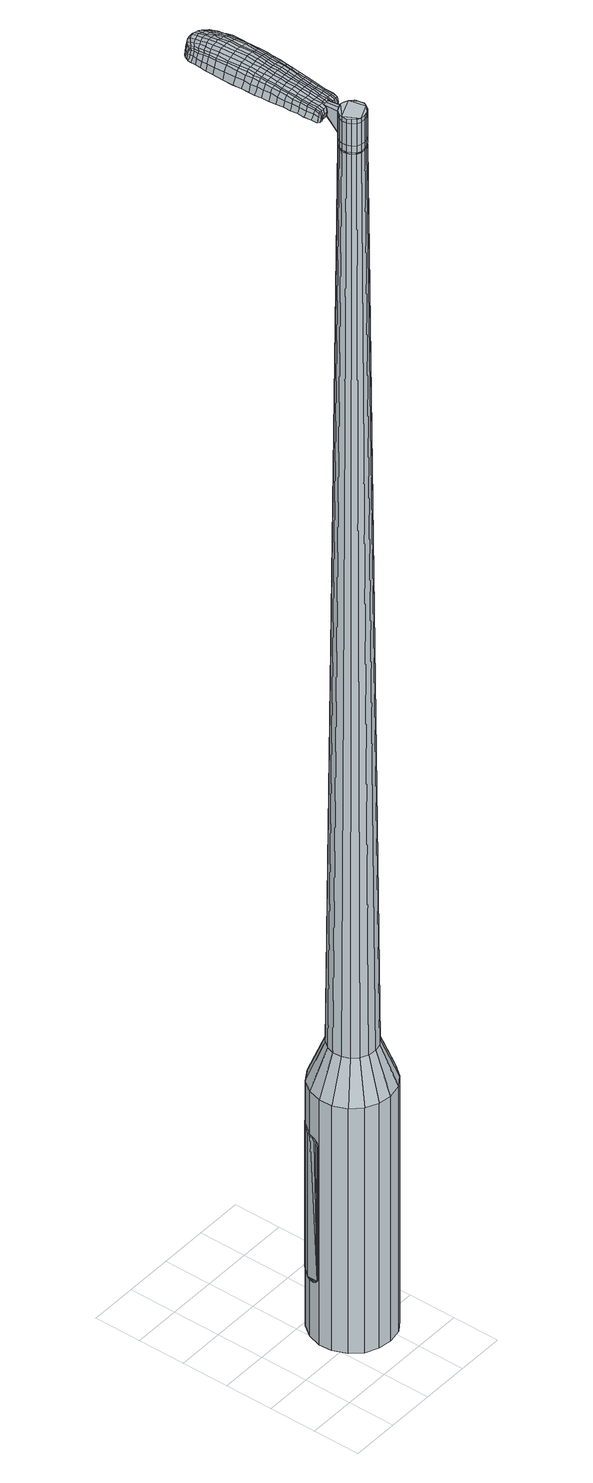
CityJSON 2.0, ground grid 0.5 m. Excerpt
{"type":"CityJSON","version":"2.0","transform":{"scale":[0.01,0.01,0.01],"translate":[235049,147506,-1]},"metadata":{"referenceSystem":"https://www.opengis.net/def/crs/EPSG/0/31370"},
"CityObjects":{
"object1":{"type":"GenericCityObject","attributes":{"cluster":344,"mean_distance_to_centroid":0.327,"new_centroid_x":235049.9,"new_centroid_y":147506.64,"mean_distance_to_camera":10.14,"H1":12.57,"H2":13.42,"Z_final":113.49,"cluster2":-1,"proj_x":235054.55,"proj_y":147506.4,"id_line":88325,"bearing_l":183.07,"distance":4.66,"orientation":"right","G_obj":93.07},"geometry":[{"type":"MultiSurface","lod":"2","boundaries":[[[0,1,2,3]],[[1,4,5,2]],[[4,6,7,5]],[[6,8,9,7]],[[8,10,11,9]],[[10,12,13,11]],[[12,14,15,13]],[[14,16,17,15]],[[16,18,19,17]],[[18,20,21,19]],[[20,22,23,21]],[[22,24,25,23]],[[24,26,27,25]],[[26,28,29,27]],[[28,30,31,29]],[[30,32,33,31]],[[32,34,35,33]],[[34,0,3,35]],[[36,37,38,39]],[[38,40,41,42]],[[41,43,42]],[[42,44,45,46]],[[45,47,46]],[[46,48,49,50]],[[49,51,50]],[[42,46,50,38]],[[50,52,39,38]],[[53,36,39]],[[2,5,7,35]],[[7,9,11,15]],[[11,13,15]],[[15,17,19,23]],[[19,21,23]],[[23,25,27,31]],[[27,29,31]],[[15,23,31,7]],[[31,33,35,7]],[[3,2,35]],[[1,0,54,55]],[[0,34,56,54]],[[34,32,57,56]],[[32,30,58,57]],[[30,28,59,58]],[[28,26,60,59]],[[26,24,61,60]],[[24,22,62,61]],[[22,20,63,62]],[[20,18,64,63]],[[18,16,65,64]],[[16,14,66,65]],[[14,12,67,66]],[[12,10,68,67]],[[10,8,69,68]],[[8,6,70,69]],[[6,4,71,70]],[[4,1,55,71]],[[55,54,72,73]],[[54,56,74,72]],[[56,57,75,74]],[[57,58,76,75]],[[58,59,77,76]],[[59,60,78,77]],[[60,61,79,78]],[[61,62,80,79]],[[62,63,81,80]],[[63,64,82,81]],[[64,65,83,82]],[[65,66,84,83]],[[66,67,85,84]],[[67,68,86,85]],[[68,69,87,86]],[[69,70,88,87]],[[70,71,89,88]],[[71,55,73,89]],[[90,91,92,93]],[[74,94,91,90]],[[95,96,94,74]],[[97,98,96,95]],[[77,99,98,97]],[[100,101,99,77]],[[79,102,101,100]],[[103,104,102,79]],[[105,106,104,103]],[[82,107,106,105]],[[83,108,107,82]],[[109,110,108,83]],[[85,111,110,109]],[[112,113,111,85]],[[87,114,113,112]],[[115,116,114,87]],[[117,118,116,115]],[[93,92,118,117]],[[119,120,121,122]],[[123,119,122,124]],[[125,123,124,126]],[[127,125,126,128]],[[129,127,128,130]],[[131,129,130,132]],[[133,131,132,134]],[[135,133,134,136]],[[137,135,136,138]],[[139,137,138,140]],[[141,139,140,142]],[[143,141,142,144]],[[145,143,144,146]],[[147,145,146,148]],[[149,147,148,150]],[[151,149,150,152]],[[73,72,90,93]],[[72,74,90]],[[75,95,74]],[[75,76,97,95]],[[76,77,97]],[[78,100,77]],[[78,79,100]],[[80,103,79]],[[80,81,105,103]],[[81,82,105]],[[84,109,83]],[[84,85,109]],[[86,112,85]],[[86,87,112]],[[88,115,87]],[[88,89,117,115]],[[89,73,93,117]],[[153,154,92,91]],[[154,155,118,92]],[[155,156,116,118]],[[156,114,116]],[[157,113,114]],[[157,111,113]],[[158,110,111]],[[158,108,110]],[[159,106,107]],[[159,160,104,106]],[[160,102,104]],[[161,101,102]],[[161,99,101]],[[162,98,99]],[[162,163,96,98]],[[163,94,96]],[[153,91,94]],[[39,52,151,164]],[[154,153,165,152]],[[53,39,164,120]],[[153,94,121,165]],[[36,53,120,119]],[[94,163,122,121]],[[37,36,119,123]],[[163,162,124,122]],[[38,37,123,125]],[[162,99,126,124]],[[40,38,125,127]],[[99,161,128,126]],[[41,40,127,129]],[[161,102,130,128]],[[43,41,129,131]],[[102,160,132,130]],[[42,43,131,133]],[[160,159,134,132]],[[44,42,133,135]],[[159,107,136,134]],[[45,44,135,137]],[[107,108,138,136]],[[47,45,137,139]],[[108,158,140,138]],[[46,47,139,141]],[[158,111,142,140]],[[48,46,141,143]],[[111,157,144,142]],[[49,48,143,145]],[[157,114,146,144]],[[51,49,145,147]],[[114,156,148,146]],[[50,51,147,149]],[[156,155,150,148]],[[52,50,149,151]],[[155,154,152,150]],[[151,152,166,167]],[[152,165,168,166]],[[165,121,169,168]],[[121,120,170,169]],[[120,164,171,170]],[[164,151,167,171]],[[172,173,174,175]],[[176,172,175,177]],[[172,176,178,179]],[[173,172,179,180]],[[181,182,183,184]],[[185,181,184,186]],[[181,185,187,188]],[[182,181,188,189]],[[190,191,192,193]],[[194,190,193,195]],[[190,194,196,197]],[[191,190,197,198]],[[199,200,201,202]],[[203,199,202,204]],[[199,203,205,206]],[[200,199,206,207]],[[208,209,210,211]],[[212,208,211,213]],[[208,212,214,215]],[[209,208,215,216]],[[217,218,219,220]],[[221,217,220,222]],[[217,221,223,224]],[[218,217,224,225]],[[226,227,228,229]],[[218,226,229,219]],[[226,218,225,230]],[[227,226,230,231]],[[232,233,234,235]],[[227,232,235,228]],[[232,227,231,236]],[[233,232,236,237]],[[238,176,177,239]],[[233,238,239,234]],[[238,233,237,240]],[[176,238,240,178]],[[241,242,243,244]],[[245,241,244,246]],[[241,245,247,248]],[[242,241,248,249]],[[250,251,252,253]],[[242,250,253,243]],[[250,242,249,254]],[[251,250,254,255]],[[256,257,258,259]],[[251,256,259,252]],[[256,251,255,260]],[[257,256,260,261]],[[262,263,264,265]],[[257,262,265,258]],[[262,257,261,266]],[[263,262,266,267]],[[268,173,180,269]],[[263,268,269,264]],[[268,263,267,270]],[[173,268,270,174]],[[271,272,273,274]],[[275,271,274,276]],[[271,275,277,278]],[[272,271,278,279]],[[280,281,282,283]],[[272,280,283,273]],[[280,272,279,284]],[[281,280,284,285]],[[286,287,288,289]],[[281,286,289,282]],[[286,281,285,290]],[[287,286,290,291]],[[292,185,186,293]],[[287,292,293,288]],[[292,287,291,294]],[[185,292,294,187]],[[295,296,297,298]],[[299,295,298,300]],[[295,299,301,302]],[[296,295,302,303]],[[304,305,306,307]],[[296,304,307,297]],[[304,296,303,308]],[[305,304,308,309]],[[310,311,312,313]],[[305,310,313,306]],[[310,305,309,314]],[[311,310,314,315]],[[316,317,318,319]],[[311,316,319,312]],[[316,311,315,320]],[[317,316,320,321]],[[322,182,189,323]],[[317,322,323,318]],[[322,317,321,324]],[[182,322,324,183]],[[325,211,210,326]],[[327,325,326,328]],[[325,327,329,330]],[[211,325,330,213]],[[331,327,328,332]],[[333,331,332,334]],[[331,333,335,336]],[[327,331,336,329]],[[337,333,334,338]],[[339,337,338,340]],[[337,339,341,342]],[[333,337,342,335]],[[343,339,340,344]],[[345,343,344,346]],[[343,345,347,348]],[[339,343,348,341]],[[349,345,346,350]],[[200,349,350,201]],[[349,200,207,351]],[[345,349,351,347]],[[352,353,198,197]],[[354,352,197,196]],[[352,354,355,356]],[[353,352,356,357]],[[358,359,357,356]],[[360,358,356,355]],[[358,360,361,362]],[[359,358,362,363]],[[364,365,363,362]],[[366,364,362,361]],[[364,366,367,368]],[[365,364,368,369]],[[370,371,369,368]],[[372,370,368,367]],[[370,372,205,203]],[[371,370,203,204]],[[373,374,375,376]],[[275,373,376,277]],[[373,275,276,377]],[[374,373,377,378]],[[379,194,195,380]],[[374,379,380,375]],[[379,374,378,381]],[[194,379,381,196]],[[382,383,384,385]],[[221,382,385,223]],[[382,221,222,386]],[[383,382,386,387]],[[388,389,390,391]],[[383,388,391,384]],[[388,383,387,392]],[[389,388,392,393]],[[394,191,198,395]],[[389,394,395,390]],[[394,389,393,396]],[[191,394,396,192]],[[397,398,399,400]],[[179,397,400,180]],[[397,179,178,401]],[[398,397,401,402]],[[403,404,405,406]],[[398,403,406,399]],[[403,398,402,407]],[[404,403,407,408]],[[409,202,201,410]],[[404,409,410,405]],[[409,404,408,411]],[[202,409,411,204]],[[412,413,414,415]],[[184,412,415,186]],[[412,184,183,416]],[[413,412,416,417]],[[418,206,205,419]],[[413,418,419,414]],[[418,413,417,420]],[[206,418,420,207]],[[421,422,423,424]],[[299,421,424,301]],[[421,299,300,425]],[[422,421,425,426]],[[427,212,213,428]],[[422,427,428,423]],[[427,422,426,429]],[[212,427,429,214]],[[430,431,432,433]],[[245,430,433,247]],[[430,245,246,434]],[[431,430,434,435]],[[436,437,438,439]],[[431,436,439,432]],[[436,431,435,440]],[[437,436,440,441]],[[442,209,216,443]],[[437,442,443,438]],[[442,437,441,444]],[[209,442,444,210]],[[445,446,435,434]],[[244,445,434,246]],[[445,244,243,447]],[[446,445,447,448]],[[449,450,441,440]],[[446,449,440,435]],[[449,446,448,451]],[[450,449,451,452]],[[453,326,210,444]],[[450,453,444,441]],[[453,450,452,454]],[[326,453,454,328]],[[455,456,457,458]],[[302,455,458,303]],[[455,302,301,424]],[[456,455,424,423]],[[459,330,329,460]],[[456,459,460,457]],[[459,456,423,428]],[[330,459,428,213]],[[461,462,448,447]],[[253,461,447,243]],[[461,253,252,463]],[[462,461,463,464]],[[465,466,452,451]],[[462,465,451,448]],[[465,462,464,467]],[[466,465,467,468]],[[469,332,328,454]],[[466,469,454,452]],[[469,466,468,470]],[[332,469,470,334]],[[471,472,473,474]],[[308,471,474,309]],[[471,308,303,458]],[[472,471,458,457]],[[475,336,335,476]],[[472,475,476,473]],[[475,472,457,460]],[[336,475,460,329]],[[477,478,464,463]],[[259,477,463,252]],[[477,259,258,479]],[[478,477,479,480]],[[481,482,468,467]],[[478,481,467,464]],[[481,478,480,483]],[[482,481,483,484]],[[485,338,334,470]],[[482,485,470,468]],[[485,482,484,486]],[[338,485,486,340]],[[487,488,489,490]],[[314,487,490,315]],[[487,314,309,474]],[[488,487,474,473]],[[491,342,341,492]],[[488,491,492,489]],[[491,488,473,476]],[[342,491,476,335]],[[493,494,480,479]],[[265,493,479,258]],[[493,265,264,495]],[[494,493,495,496]],[[497,498,484,483]],[[494,497,483,480]],[[497,494,496,499]],[[498,497,499,500]],[[501,344,340,486]],[[498,501,486,484]],[[501,498,500,502]],[[344,501,502,346]],[[503,504,505,506]],[[320,503,506,321]],[[503,320,315,490]],[[504,503,490,489]],[[507,348,347,508]],[[504,507,508,505]],[[507,504,489,492]],[[348,507,492,341]],[[509,510,496,495]],[[269,509,495,264]],[[509,269,180,400]],[[510,509,400,399]],[[511,512,500,499]],[[510,511,499,496]],[[511,510,399,406]],[[512,511,406,405]],[[513,350,346,502]],[[512,513,502,500]],[[513,512,405,410]],[[350,513,410,201]],[[514,515,417,416]],[[324,514,416,183]],[[514,324,321,506]],[[515,514,506,505]],[[516,351,207,420]],[[515,516,420,417]],[[516,515,505,508]],[[351,516,508,347]],[[517,518,378,377]],[[274,517,377,276]],[[517,274,273,519]],[[518,517,519,520]],[[521,354,196,381]],[[518,521,381,378]],[[521,518,520,522]],[[354,521,522,355]],[[523,524,525,526]],[[224,523,526,225]],[[523,224,223,385]],[[524,523,385,384]],[[527,528,529,530]],[[524,527,530,525]],[[527,524,384,391]],[[528,527,391,390]],[[531,353,357,532]],[[528,531,532,529]],[[531,528,390,395]],[[353,531,395,198]],[[533,534,520,519]],[[283,533,519,273]],[[533,283,282,535]],[[534,533,535,536]],[[537,360,355,522]],[[534,537,522,520]],[[537,534,536,538]],[[360,537,538,361]],[[539,540,541,542]],[[230,539,542,231]],[[539,230,225,526]],[[540,539,526,525]],[[543,544,545,546]],[[540,543,546,541]],[[543,540,525,530]],[[544,543,530,529]],[[547,359,363,548]],[[544,547,548,545]],[[547,544,529,532]],[[359,547,532,357]],[[549,550,536,535]],[[289,549,535,282]],[[549,289,288,551]],[[550,549,551,552]],[[553,366,361,538]],[[550,553,538,536]],[[553,550,552,554]],[[366,553,554,367]],[[555,556,557,558]],[[236,555,558,237]],[[555,236,231,542]],[[556,555,542,541]],[[559,560,561,562]],[[556,559,562,557]],[[559,556,541,546]],[[560,559,546,545]],[[563,365,369,564]],[[560,563,564,561]],[[563,560,545,548]],[[365,563,548,363]],[[565,566,552,551]],[[293,565,551,288]],[[565,293,186,415]],[[566,565,415,414]],[[567,372,367,554]],[[566,567,554,552]],[[567,566,414,419]],[[372,567,419,205]],[[568,569,402,401]],[[240,568,401,178]],[[568,240,237,558]],[[569,568,558,557]],[[570,571,408,407]],[[569,570,407,402]],[[570,569,557,562]],[[571,570,562,561]],[[572,371,204,411]],[[571,572,411,408]],[[572,571,561,564]],[[371,572,564,369]],[[573,574,575,576]],[[576,575,577,578]],[[579,577,575,580]],[[580,575,574,581]],[[582,583,584,585]],[[585,584,586,587]],[[588,586,584,589]],[[589,584,583,590]],[[591,592,593,594]],[[594,593,595,596]],[[597,595,593,598]],[[598,593,592,599]],[[600,601,602,603]],[[603,602,604,605]],[[606,604,602,607]],[[607,602,601,608]],[[609,610,611,612]],[[612,611,613,614]],[[615,613,611,616]],[[616,611,610,617]],[[618,619,620,621]],[[621,620,622,623]],[[624,622,620,625]],[[625,620,619,626]],[[627,628,629,630]],[[630,629,619,618]],[[626,619,629,631]],[[631,629,628,632]],[[633,634,635,636]],[[636,635,628,627]],[[632,628,635,637]],[[637,635,634,638]],[[578,577,639,640]],[[640,639,634,633]],[[638,634,639,641]],[[641,639,577,579]],[[642,643,644,645]],[[645,644,646,647]],[[648,646,644,649]],[[649,644,643,650]],[[651,652,653,654]],[[654,653,643,642]],[[650,643,653,655]],[[655,653,652,656]],[[657,658,659,660]],[[660,659,652,651]],[[656,652,659,661]],[[661,659,658,662]],[[663,664,665,666]],[[666,665,658,657]],[[662,658,665,667]],[[667,665,664,668]],[[581,574,669,670]],[[670,669,664,663]],[[668,664,669,671]],[[671,669,574,573]],[[672,673,674,675]],[[675,674,676,677]],[[678,676,674,679]],[[679,674,673,680]],[[681,682,683,684]],[[684,683,673,672]],[[680,673,683,685]],[[685,683,682,686]],[[687,688,689,690]],[[690,689,682,681]],[[686,682,689,691]],[[691,689,688,692]],[[587,586,693,694]],[[694,693,688,687]],[[692,688,693,695]],[[695,693,586,588]],[[696,697,698,699]],[[699,698,700,701]],[[702,700,698,703]],[[703,698,697,704]],[[705,706,707,708]],[[708,707,697,696]],[[704,697,707,709]],[[709,707,706,710]],[[711,712,713,714]],[[714,713,706,705]],[[710,706,713,715]],[[715,713,712,716]],[[717,718,719,720]],[[720,719,712,711]],[[716,712,719,721]],[[721,719,718,722]],[[590,583,723,724]],[[724,723,718,717]],[[722,718,723,725]],[[725,723,583,582]],[[609,612,726,727]],[[727,726,728,729]],[[730,728,726,170]],[[170,726,612,614]],[[729,728,731,732]],[[732,731,733,734]],[[735,733,731,736]],[[736,731,728,730]],[[734,733,737,738]],[[738,737,739,740]],[[741,739,737,742]],[[742,737,733,735]],[[740,739,743,744]],[[744,743,745,746]],[[747,745,743,748]],[[748,743,739,741]],[[746,745,749,750]],[[750,749,601,600]],[[608,601,749,751]],[[751,749,745,747]],[[599,752,753,598]],[[598,753,754,597]],[[755,754,753,756]],[[756,753,752,757]],[[757,758,759,756]],[[756,759,760,755]],[[761,760,759,762]],[[762,759,758,763]],[[763,764,765,762]],[[762,765,766,761]],[[767,766,765,768]],[[768,765,764,769]],[[769,770,771,768]],[[768,771,772,767]],[[606,772,771,604]],[[604,771,770,605]],[[773,774,775,776]],[[776,775,676,678]],[[677,676,775,777]],[[777,775,774,778]],[[596,595,779,780]],[[780,779,774,773]],[[778,774,779,781]],[[781,779,595,597]],[[782,783,784,785]],[[785,784,622,624]],[[623,622,784,786]],[[786,784,783,787]],[[788,789,790,791]],[[791,790,783,782]],[[787,783,790,792]],[[792,790,789,793]],[[599,592,794,795]],[[795,794,789,788]],[[793,789,794,796]],[[796,794,592,591]],[[797,798,799,800]],[[800,799,580,581]],[[579,580,799,801]],[[801,799,798,802]],[[803,804,805,806]],[[806,805,798,797]],[[802,798,805,807]],[[807,805,804,808]],[[600,603,809,810]],[[810,809,804,803]],[[808,804,809,811]],[[811,809,603,605]],[[812,813,814,815]],[[815,814,585,587]],[[582,585,814,816]],[[816,814,813,817]],[[606,607,818,819]],[[819,818,813,812]],[[817,813,818,820]],[[820,818,607,608]],[[821,822,823,824]],[[824,823,700,702]],[[701,700,823,825]],[[825,823,822,826]],[[614,613,827,828]],[[828,827,822,821]],[[826,822,827,829]],[[829,827,613,615]],[[830,831,648]],[[831,646,648]],[[647,646,831,832]],[[832,831,833]],[[834,835,836,837]],[[837,836,831,830]],[[833,831,836,838]],[[838,836,835,839]],[[617,610,840,841]],[[841,840,835,834]],[[839,835,840,842]],[[842,840,610,609]],[[833,843,832]],[[832,843,645,647]],[[642,645,843,844]],[[839,845,846,838]],[[838,846,843,833]],[[844,843,846,847]],[[847,846,845,848]],[[609,727,849,842]],[[842,849,845,839]],[[848,845,849,850]],[[850,849,727,729]],[[851,852,853,854]],[[854,853,703,704]],[[702,703,853,824]],[[824,853,852,821]],[[730,170,855,856]],[[856,855,852,851]],[[821,852,855,828]],[[828,855,170,614]],[[857,858,844]],[[844,858,654,642]],[[651,654,858,859]],[[859,858,857,860]],[[848,861,862,847]],[[847,862,857,844]],[[860,857,862,863]],[[863,862,861,864]],[[729,732,865,850]],[[850,865,861,848]],[[864,861,865,866]],[[866,865,732,734]],[[867,868,869,870]],[[870,869,709,710]],[[704,709,869,854]],[[854,869,868,851]],[[735,736,871,872]],[[872,871,868,867]],[[851,868,871,856]],[[856,871,736,730]],[[860,873,874,859]],[[859,874,660,651]],[[657,660,874,875]],[[875,874,873,876]],[[864,877,878,863]],[[863,878,873,860]],[[876,873,878,879]],[[879,878,877,880]],[[734,738,881,866]],[[866,881,877,864]],[[880,877,881,882]],[[882,881,738,740]],[[883,884,885,886]],[[886,885,715,716]],[[710,715,885,870]],[[870,885,884,867]],[[741,742,887,888]],[[888,887,884,883]],[[867,884,887,872]],[[872,887,742,735]],[[876,889,890,875]],[[875,890,666,657]],[[663,666,890,891]],[[891,890,889,892]],[[880,893,894,879]],[[879,894,889,876]],[[892,889,894,895]],[[895,894,893,896]],[[740,744,897,882]],[[882,897,893,880]],[[896,893,897,898]],[[898,897,744,746]],[[899,900,901,902]],[[902,901,721,722]],[[716,721,901,886]],[[886,901,900,883]],[[747,748,903,904]],[[904,903,900,899]],[[883,900,903,888]],[[888,903,748,741]],[[892,905,906,891]],[[891,906,670,663]],[[581,670,906,800]],[[800,906,905,797]],[[896,907,908,895]],[[895,908,905,892]],[[797,905,908,806]],[[806,908,907,803]],[[746,750,909,898]],[[898,909,907,896]],[[803,907,909,810]],[[810,909,750,600]],[[817,910,911,816]],[[816,911,725,582]],[[722,725,911,902]],[[902,911,910,899]],[[608,751,912,820]],[[820,912,910,817]],[[899,910,912,904]],[[904,912,751,747]],[[778,913,914,777]],[[777,914,675,677]],[[672,675,914,915]],[[915,914,913,916]],[[597,754,917,781]],[[781,917,913,778]],[[916,913,917,918]],[[918,917,754,755]],[[919,920,921,922]],[[922,921,625,626]],[[624,625,921,785]],[[785,921,920,782]],[[923,924,925,926]],[[926,925,920,919]],[[782,920,925,791]],[[791,925,924,788]],[[757,752,927,928]],[[928,927,924,923]],[[788,924,927,795]],[[795,927,752,599]],[[916,929,930,915]],[[915,930,684,672]],[[681,684,930,931]],[[931,930,929,932]],[[755,760,933,918]],[[918,933,929,916]],[[932,929,933,934]],[[934,933,760,761]],[[935,936,937,938]],[[938,937,631,632]],[[626,631,937,922]],[[922,937,936,919]],[[939,940,941,942]],[[942,941,936,935]],[[919,936,941,926]],[[926,941,940,923]],[[763,758,943,944]],[[944,943,940,939]],[[923,940,943,928]],[[928,943,758,757]],[[932,945,946,931]],[[931,946,690,681]],[[687,690,946,947]],[[947,946,945,948]],[[761,766,949,934]],[[934,949,945,932]],[[948,945,949,950]],[[950,949,766,767]],[[951,952,953,954]],[[954,953,637,638]],[[632,637,953,938]],[[938,953,952,935]],[[955,956,957,958]],[[958,957,952,951]],[[935,952,957,942]],[[942,957,956,939]],[[769,764,959,960]],[[960,959,956,955]],[[939,956,959,944]],[[944,959,764,763]],[[948,961,962,947]],[[947,962,694,687]],[[587,694,962,815]],[[815,962,961,812]],[[767,772,963,950]],[[950,963,961,948]],[[812,961,963,819]],[[819,963,772,606]],[[802,964,965,801]],[[801,965,641,579]],[[638,641,965,954]],[[954,965,964,951]],[[808,966,967,807]],[[807,967,964,802]],[[951,964,967,958]],[[958,967,966,955]],[[605,770,968,811]],[[811,968,966,808]],[[955,966,968,960]],[[960,968,770,769]],[[573,576,175,174]],[[576,578,177,175]],[[588,589,188,187]],[[589,590,189,188]],[[591,594,193,192]],[[594,596,195,193]],[[615,616,215,214]],[[616,617,216,215]],[[618,621,220,219]],[[621,623,222,220]],[[627,630,229,228]],[[630,618,219,229]],[[633,636,235,234]],[[636,627,228,235]],[[578,640,239,177]],[[640,633,234,239]],[[648,649,248,247]],[[649,650,249,248]],[[650,655,254,249]],[[655,656,255,254]],[[656,661,260,255]],[[661,662,261,260]],[[662,667,266,261]],[[667,668,267,266]],[[668,671,270,267]],[[671,573,174,270]],[[678,679,278,277]],[[679,680,279,278]],[[680,685,284,279]],[[685,686,285,284]],[[686,691,290,285]],[[691,692,291,290]],[[692,695,294,291]],[[695,588,187,294]],[[696,699,298,297]],[[699,701,300,298]],[[705,708,307,306]],[[708,696,297,307]],[[711,714,313,312]],[[714,705,306,313]],[[717,720,319,318]],[[720,711,312,319]],[[590,724,323,189]],[[724,717,318,323]],[[773,776,376,375]],[[776,678,277,376]],[[596,780,380,195]],[[780,773,375,380]],[[623,786,386,222]],[[786,787,387,386]],[[787,792,392,387]],[[792,793,393,392]],[[793,796,396,393]],[[796,591,192,396]],[[701,825,425,300]],[[825,826,426,425]],[[826,829,429,426]],[[829,615,214,429]],[[830,648,433,432]],[[648,247,433]],[[834,837,439,438]],[[837,830,432,439]],[[617,841,443,216]],[[841,834,438,443]],[[969,970,971,972]],[[973,974,972,971]],[[975,976,977,978]],[[979,980,981,982]],[[970,983,984,971]],[[985,973,971,984]],[[986,975,978,987]],[[988,989,980,979]],[[983,990,991,984]],[[991,992,985,984]],[[993,986,987,994]],[[995,989,988,996]],[[990,997,998,991]],[[998,999,992,991]],[[1000,993,994,1001]],[[1002,995,996,1003]],[[1004,1005,1006,1007]],[[1008,1009,1005,1004]],[[1008,1010,1011,1009]],[[1010,1012,1013,1011]],[[1014,1015,1016,1017]],[[1018,1019,1015,1014]],[[1020,1021,1019,1018]],[[1022,1023,1021,1020]],[[1017,1006,1005,1014]],[[1014,1005,1009,1018]],[[1009,1011,1020,1018]],[[1011,1013,1022,1020]],[[978,977,974,973]],[[987,978,973,985]],[[992,994,987,985]],[[999,1001,994,992]],[[979,982,976,975]],[[988,979,975,986]],[[996,988,986,993]],[[1003,996,993,1000]],[[980,1004,1007,981]],[[989,1008,1004,980]],[[1010,1008,989,995]],[[1012,1010,995,1002]],[[1024,1025,1026,1027]],[[1026,1028,1029,1030]],[[1026,1030,1031,1032]],[[1026,1032,1027]],[[1033,1024,1027,1034]],[[1035,1034,1027,1036]],[[1037,1036,1027]],[[1038,1026,1025,1039]],[[1040,1038,1039,1041]],[[1042,1040,1041,1043]],[[1044,1042,1043,1045]],[[1046,1044,1045,1047]],[[1047,1048,1049,1050]],[[1047,1050,1051,1052]],[[1047,1052,1053,1054]],[[1053,1055,1056,1057]],[[1053,1057,1058,1059]],[[1053,1059,1054]],[[1047,1054,1046]],[[1060,1061,1025,1024]],[[1062,1063,1028,1026]],[[1064,1065,1037,1027]],[[1061,1066,1039,1025]],[[1067,1062,1026,1038]],[[1066,1068,1041,1039]],[[1069,1067,1038,1040]],[[1068,1070,1043,1041]],[[1071,1069,1040,1042]],[[1070,1072,1045,1043]],[[1073,1071,1042,1044]],[[1072,1074,1047,1045]],[[1075,1073,1044,1046]],[[1074,1076,1048,1047]],[[1077,1078,1055,1053]],[[1079,1075,1046,1054]],[[1049,1048,1076,1080]],[[1050,1049,1080,1081]],[[1051,1050,1081,1082]],[[1052,1051,1082,1083]],[[1053,1052,1083,1077]],[[1084,1060,1024,1033]],[[1085,1084,1033,1034]],[[1086,1085,1034,1035]],[[1087,1086,1035,1036]],[[1065,1087,1036,1037]],[[1029,1028,1063,1088]],[[1056,1055,1078,1089]],[[1030,1029,1088,1090]],[[1031,1030,1090,1091]],[[1032,1031,1091,1092]],[[1027,1032,1092,1064]],[[1057,1056,1089,1093]],[[1058,1057,1093,1094]],[[1059,1058,1094,1095]],[[1054,1059,1095,1079]]]}]}
},
"vertices":[
[86,108,384],[101,107,384],[101,107,96],[86,108,96],[114,100,384],[114,100,96],[124,89,384],[124,89,96],[129,76,384],[129,76,96],[130,61,384],[130,61,96],[126,47,384],[126,47,96],[117,35,384],[117,35,96],[105,27,384],[105,27,96],[90,24,384],[90,24,96],[76,26,384],[76,26,96],[63,32,384],[63,32,96],[53,43,384],[53,43,96],[47,57,384],[47,57,96],[46,71,384],[46,71,96],[50,85,384],[50,85,96],[59,97,384],[59,97,96],[72,105,384],[72,105,96],[79,76,1524],[76,72,1524],[75,68,1524],[88,80,1524],[75,63,1524],[77,59,1524],[84,53,1524],[80,55,1524],[89,53,1524],[93,54,1524],[100,60,1524],[97,56,1524],[102,64,1524],[101,69,1524],[96,77,1524],[100,73,1524],[92,79,1524],[83,78,1524],[87,91,429],[96,90,429],[78,89,429],[71,84,429],[66,77,429],[63,69,429],[64,60,429],[67,52,429],[73,46,429],[81,42,429],[90,41,429],[98,43,429],[105,48,429],[111,55,429],[113,63,429],[113,72,429],[109,80,429],[103,86,429],[88,80,1483],[92,79,1483],[83,78,1483],[79,76,1483],[76,72,1483],[75,68,1483],[75,63,1483],[77,59,1483],[80,55,1483],[84,53,1483],[89,53,1483],[93,54,1483],[97,56,1483],[100,60,1483],[102,64,1483],[101,69,1483],[100,73,1483],[96,77,1483],[88,79,1483],[88,79,1485],[92,78,1485],[92,78,1483],[83,78,1485],[79,75,1483],[79,75,1485],[77,72,1483],[77,72,1485],[75,68,1485],[76,63,1483],[76,63,1485],[77,59,1485],[80,56,1483],[80,56,1485],[84,54,1483],[84,54,1485],[89,53,1485],[93,54,1485],[97,57,1483],[97,57,1485],[100,60,1485],[101,65,1483],[101,65,1485],[101,69,1485],[99,73,1483],[99,73,1485],[96,76,1483],[96,76,1485],[79,76,1519],[83,78,1519],[83,78,1493],[79,76,1493],[76,72,1519],[76,72,1493],[75,68,1519],[75,68,1493],[75,63,1519],[75,63,1493],[77,59,1519],[77,59,1493],[80,55,1519],[80,55,1493],[84,53,1519],[84,53,1493],[89,53,1519],[89,53,1493],[93,54,1519],[93,54,1493],[97,56,1519],[97,56,1493],[100,60,1519],[100,60,1493],[102,64,1519],[102,64,1493],[101,69,1519],[101,69,1493],[100,73,1519],[100,73,1493],[96,77,1519],[96,77,1493],[92,79,1519],[92,79,1493],[88,80,1485],[92,79,1485],[96,77,1485],[100,73,1485],[102,64,1485],[97,56,1485],[84,53,1485],[80,55,1485],[75,63,1485],[76,72,1485],[79,76,1485],[88,80,1519],[88,80,1493],[90,98,1513],[90,98,1518],[87,98,1513],[83,98,1513],[83,98,1518],[87,98,1518],[102,173,1519],[102,166,1518],[104,167,1509],[104,175,1510],[102,182,1519],[103,183,1510],[100,181,1526],[101,172,1525],[101,165,1525],[64,171,1519],[64,164,1518],[66,163,1525],[65,170,1525],[63,180,1519],[64,179,1526],[61,181,1510],[62,173,1510],[63,165,1509],[77,246,1519],[81,246,1519],[81,247,1513],[77,246,1513],[73,244,1519],[73,245,1513],[73,243,1524],[77,244,1524],[81,244,1524],[81,172,1530],[82,164,1529],[85,164,1529],[85,172,1530],[81,181,1531],[84,181,1531],[77,180,1530],[77,171,1530],[78,164,1529],[86,91,1512],[88,91,1512],[88,92,1517],[86,92,1517],[83,91,1512],[83,92,1517],[82,92,1506],[86,92,1506],[88,92,1506],[98,232,1519],[98,229,1519],[99,230,1512],[99,233,1512],[97,235,1518],[98,236,1512],[96,234,1522],[96,232,1523],[97,229,1524],[99,224,1519],[100,219,1519],[101,220,1512],[100,225,1512],[98,224,1524],[98,218,1525],[100,213,1519],[101,205,1519],[102,206,1511],[102,214,1511],[99,212,1526],[99,204,1526],[101,193,1519],[103,195,1510],[100,193,1526],[102,99,1513],[102,107,1513],[101,106,1518],[101,99,1517],[101,94,1512],[101,95,1516],[102,95,1506],[103,100,1507],[103,108,1507],[102,114,1514],[102,122,1515],[101,121,1520],[101,114,1519],[103,115,1507],[103,123,1507],[102,129,1515],[102,137,1516],[101,136,1522],[101,128,1521],[103,131,1508],[103,138,1508],[102,144,1517],[102,152,1517],[101,151,1524],[101,143,1523],[104,146,1508],[104,153,1509],[102,159,1518],[101,158,1524],[104,160,1509],[62,231,1519],[62,228,1519],[63,228,1524],[63,231,1523],[62,234,1518],[63,233,1522],[61,234,1512],[60,232,1512],[60,229,1512],[61,223,1519],[61,217,1519],[63,217,1525],[63,223,1524],[60,224,1512],[60,218,1512],[61,211,1519],[61,203,1519],[63,203,1526],[63,211,1526],[60,212,1511],[60,204,1511],[62,192,1519],[64,191,1526],[61,193,1510],[72,98,1513],[71,105,1513],[69,106,1507],[70,99,1507],[72,92,1512],[71,93,1506],[73,93,1516],[73,97,1517],[72,105,1518],[70,113,1514],[69,120,1515],[68,121,1507],[69,114,1507],[71,112,1519],[70,120,1520],[68,128,1515],[67,135,1516],[66,136,1508],[67,129,1508],[70,127,1521],[69,134,1522],[67,143,1517],[66,150,1517],[64,151,1509],[65,144,1508],[68,142,1523],[67,149,1524],[65,157,1518],[63,158,1509],[67,156,1524],[85,98,1519],[88,98,1519],[85,105,1520],[88,105,1520],[82,105,1520],[83,97,1519],[85,112,1522],[87,113,1522],[84,120,1523],[87,120,1523],[81,120,1523],[82,112,1521],[84,127,1524],[87,127,1524],[83,135,1525],[86,135,1525],[80,135,1525],[81,127,1524],[83,142,1526],[86,142,1526],[82,150,1527],[86,150,1527],[79,149,1527],[80,142,1526],[82,157,1528],[85,157,1528],[79,157,1528],[77,241,1527],[81,241,1527],[73,240,1526],[74,235,1527],[78,236,1528],[81,237,1528],[78,230,1529],[82,230,1529],[74,229,1528],[74,222,1530],[78,223,1530],[82,223,1530],[79,215,1531],[82,216,1531],[75,215,1530],[75,206,1531],[79,206,1531],[83,207,1531],[80,194,1531],[83,194,1531],[76,193,1531],[63,236,1518],[65,238,1519],[64,239,1513],[62,237,1513],[64,234,1523],[66,237,1523],[69,241,1519],[68,242,1513],[69,240,1524],[96,237,1518],[94,239,1518],[93,237,1523],[95,235,1523],[97,238,1513],[95,240,1513],[91,241,1519],[88,244,1519],[88,242,1524],[91,240,1523],[92,242,1513],[88,244,1513],[85,245,1519],[85,243,1524],[85,246,1513],[99,172,1528],[97,172,1528],[97,165,1528],[99,165,1527],[99,181,1528],[97,181,1529],[94,172,1529],[91,172,1530],[91,165,1529],[94,165,1528],[94,181,1529],[91,181,1530],[88,172,1530],[88,165,1529],[88,181,1531],[67,170,1528],[69,171,1529],[68,179,1529],[66,179,1528],[67,163,1527],[70,163,1528],[73,171,1529],[72,180,1530],[74,164,1528],[74,90,1512],[76,91,1512],[76,92,1517],[74,92,1517],[73,91,1506],[75,91,1506],[79,91,1512],[79,92,1517],[78,92,1506],[100,92,1512],[99,92,1512],[99,93,1506],[101,93,1506],[100,93,1517],[98,93,1517],[96,92,1512],[94,91,1512],[94,92,1506],[97,92,1506],[96,93,1517],[93,93,1517],[91,91,1512],[91,92,1506],[91,92,1517],[100,98,1519],[98,98,1519],[99,106,1520],[98,106,1520],[96,98,1519],[93,98,1519],[96,106,1520],[93,105,1520],[91,98,1519],[90,105,1520],[74,97,1519],[76,97,1519],[75,105,1520],[73,105,1520],[79,97,1519],[78,105,1520],[99,113,1521],[98,113,1521],[99,121,1522],[98,121,1522],[95,113,1521],[93,113,1521],[95,120,1522],[92,120,1523],[90,113,1522],[90,120,1523],[72,112,1521],[74,112,1521],[74,119,1522],[72,119,1522],[78,112,1521],[77,120,1522],[99,128,1523],[98,128,1523],[99,136,1524],[97,135,1524],[95,128,1523],[92,128,1524],[95,135,1525],[92,135,1525],[89,128,1524],[89,135,1525],[71,127,1523],[73,127,1523],[72,134,1524],[70,134,1524],[77,127,1524],[76,134,1525],[99,143,1525],[97,143,1525],[99,150,1526],[97,150,1526],[95,143,1526],[92,143,1526],[95,150,1527],[92,150,1527],[89,142,1526],[89,150,1527],[70,141,1525],[72,142,1525],[71,149,1526],[69,149,1526],[75,142,1526],[75,149,1527],[99,157,1527],[97,157,1527],[95,157,1527],[91,157,1528],[88,157,1528],[68,156,1527],[70,156,1527],[74,156,1528],[64,232,1525],[66,234,1525],[64,229,1526],[66,230,1526],[69,237,1526],[69,233,1527],[95,233,1525],[94,235,1525],[94,231,1526],[96,230,1525],[91,237,1525],[88,239,1526],[88,235,1527],[92,233,1526],[85,241,1526],[85,236,1527],[64,223,1526],[66,225,1527],[64,217,1527],[66,219,1528],[70,227,1528],[70,220,1529],[96,224,1526],[95,226,1527],[95,220,1528],[97,218,1527],[92,228,1527],[89,229,1528],[89,222,1529],[93,221,1528],[85,230,1528],[86,223,1530],[64,211,1528],[66,212,1529],[64,203,1528],[67,204,1529],[70,214,1529],[71,205,1530],[98,212,1528],[96,213,1528],[96,205,1529],[98,204,1528],[93,214,1529],[90,215,1530],[90,206,1530],[93,205,1530],[86,215,1530],[87,206,1531],[65,191,1529],[67,192,1529],[71,192,1530],[98,192,1528],[97,193,1529],[94,193,1530],[90,194,1530],[87,194,1531],[102,167,1509],[100,166,1518],[100,173,1518],[102,175,1509],[100,182,1519],[101,183,1510],[98,181,1525],[99,172,1525],[99,165,1525],[68,164,1525],[66,165,1518],[66,172,1518],[67,171,1525],[65,180,1519],[66,179,1525],[63,181,1510],[64,173,1509],[65,166,1509],[81,244,1513],[81,243,1519],[77,243,1519],[77,244,1513],[74,242,1519],[74,243,1513],[74,241,1524],[78,242,1524],[81,242,1524],[85,165,1528],[82,165,1528],[81,172,1529],[84,172,1529],[81,181,1529],[84,181,1529],[77,181,1529],[78,172,1529],[78,164,1528],[88,94,1516],[88,93,1512],[86,93,1512],[86,94,1516],[83,93,1512],[83,94,1516],[82,94,1506],[85,94,1506],[88,94,1506],[97,230,1512],[96,229,1519],[96,232,1518],[97,233,1512],[95,234,1518],[96,235,1512],[94,233,1522],[94,231,1523],[95,228,1523],[99,220,1512],[98,218,1519],[97,224,1519],[98,225,1512],[96,223,1524],[96,218,1525],[100,206,1511],[99,205,1519],[98,213,1519],[100,214,1511],[97,212,1525],[98,204,1526],[99,193,1519],[101,195,1510],[98,192,1526],[99,106,1518],[100,107,1513],[100,100,1513],[99,99,1517],[100,94,1512],[99,95,1515],[100,95,1506],[101,100,1506],[101,108,1507],[99,121,1520],[100,122,1514],[100,115,1514],[99,114,1519],[101,116,1507],[101,123,1507],[99,136,1522],[100,137,1516],[100,130,1515],[99,129,1521],[101,131,1508],[101,138,1508],[99,151,1523],[100,152,1517],[100,144,1516],[99,143,1522],[102,146,1508],[102,153,1508],[100,159,1517],[99,158,1524],[102,160,1509],[65,227,1523],[64,228,1519],[64,231,1518],[65,230,1523],[64,233,1518],[65,232,1522],[63,234,1512],[62,232,1512],[62,229,1512],[64,217,1525],[63,217,1519],[63,223,1519],[65,222,1524],[62,224,1512],[62,218,1512],[65,203,1526],[63,203,1519],[63,211,1519],[65,211,1525],[62,212,1511],[62,205,1511],[64,192,1519],[66,191,1526],[63,193,1510],[71,107,1507],[73,106,1513],[73,98,1513],[72,99,1506],[74,93,1512],[73,94,1506],[75,94,1515],[75,98,1517],[74,105,1518],[70,122,1507],[71,121,1514],[72,113,1514],[71,114,1507],[73,113,1519],[72,120,1520],[68,137,1508],[69,135,1516],[70,128,1515],[69,129,1508],[71,127,1521],[71,135,1522],[66,151,1508],[68,150,1517],[68,143,1516],[67,144,1508],[70,142,1522],[69,149,1523],[67,157,1517],[65,159,1509],[68,157,1524],[85,99,1518],[88,99,1518],[85,106,1519],[88,106,1519],[82,105,1519],[85,113,1520],[87,113,1520],[84,121,1521],[87,121,1521],[81,120,1521],[82,113,1520],[84,128,1523],[87,128,1523],[83,135,1524],[86,135,1524],[80,135,1524],[81,128,1523],[83,143,1525],[86,143,1525],[83,150,1526],[85,150,1526],[79,150,1526],[80,143,1525],[82,157,1527],[85,158,1527],[79,157,1527],[81,240,1526],[78,240,1526],[74,239,1525],[74,235,1526],[78,236,1526],[81,236,1526],[82,230,1528],[78,229,1528],[74,229,1527],[75,222,1528],[78,222,1529],[82,222,1529],[82,215,1530],[79,215,1530],[75,215,1529],[76,206,1530],[79,206,1530],[83,206,1530],[83,194,1530],[80,194,1530],[76,193,1530],[66,237,1513],[67,236,1518],[65,234,1518],[64,235,1512],[66,233,1523],[67,235,1523],[70,240,1519],[69,240,1513],[70,238,1523],[92,236,1523],[93,237,1518],[94,235,1518],[93,234,1523],[95,236,1512],[93,238,1512],[87,240,1523],[87,242,1519],[90,240,1519],[90,238,1523],[91,240,1513],[87,242,1513],[84,243,1519],[84,241,1524],[84,244,1513],[97,165,1527],[96,172,1527],[98,172,1527],[98,165,1526],[97,181,1527],[96,181,1528],[91,165,1528],[91,172,1528],[94,172,1528],[94,165,1527],[94,181,1528],[90,181,1529],[88,172,1529],[88,165,1528],[87,181,1529],[69,180,1528],[70,171,1527],[68,171,1527],[67,179,1527],[69,164,1526],[70,164,1527],[73,171,1528],[73,180,1528],[74,164,1527],[76,94,1516],[76,93,1512],[75,93,1512],[75,93,1516],[74,93,1506],[75,94,1506],[79,93,1512],[79,94,1516],[78,94,1506],[99,95,1506],[99,94,1512],[99,95,1516],[98,95,1516],[94,95,1506],[94,94,1512],[96,94,1512],[97,95,1506],[96,95,1516],[93,95,1516],[91,94,1512],[91,94,1506],[91,94,1516],[98,99,1518],[98,106,1519],[93,99,1518],[95,99,1518],[95,106,1519],[93,106,1519],[90,99,1518],[90,106,1519],[75,105,1519],[76,98,1518],[75,98,1518],[74,105,1519],[79,98,1518],[79,105,1519],[97,114,1520],[98,114,1520],[98,121,1521],[97,121,1521],[92,113,1520],[95,114,1520],[95,121,1521],[92,121,1521],[90,113,1520],[90,121,1521],[74,120,1521],[75,113,1520],[74,113,1520],[73,120,1521],[78,113,1520],[77,120,1521],[97,129,1522],[98,129,1522],[98,136,1523],[97,136,1523],[92,128,1522],[95,128,1522],[95,136,1523],[92,136,1524],[89,128,1523],[89,136,1524],[73,135,1523],[73,127,1522],[72,127,1522],[71,135,1523],[77,128,1522],[76,135,1523],[97,143,1524],[98,143,1524],[98,151,1525],[97,151,1525],[92,143,1525],[94,143,1524],[94,151,1525],[91,150,1526],[89,143,1525],[88,150,1526],[71,149,1525],[72,142,1524],[71,142,1524],[70,149,1525],[76,142,1524],[75,150,1525],[97,158,1526],[98,158,1526],[91,158,1527],[94,158,1526],[88,158,1527],[71,157,1526],[69,156,1526],[75,157,1526],[67,233,1524],[66,231,1524],[65,228,1525],[67,230,1525],[70,236,1525],[70,232,1525],[93,231,1525],[92,234,1524],[94,232,1524],[94,229,1525],[88,234,1526],[87,238,1525],[90,236,1524],[91,232,1525],[84,239,1525],[85,235,1526],[67,224,1526],[65,223,1526],[65,217,1526],[67,218,1527],[70,227,1526],[71,220,1527],[94,219,1527],[94,225,1526],[95,224,1526],[95,218,1526],[89,221,1528],[88,228,1527],[91,227,1526],[92,220,1527],[85,229,1527],[85,222,1528],[67,212,1527],[65,211,1527],[66,203,1527],[67,204,1528],[71,213,1528],[71,205,1529],[95,205,1528],[95,213,1527],[96,212,1527],[97,204,1527],[89,206,1529],[89,215,1529],[92,214,1528],[93,205,1528],[86,215,1529],[86,206,1530],[68,192,1528],[66,191,1528],[72,192,1529],[96,193,1528],[97,192,1528],[90,194,1529],[93,193,1529],[87,194,1530],[101,95,1508],[94,94,1508],[93,127,1509],[101,127,1509],[93,149,1510],[101,149,1510],[91,188,1512],[101,189,1512],[102,171,1511],[92,170,1511],[90,206,1513],[89,220,1514],[98,220,1514],[100,207,1513],[87,94,1508],[85,127,1509],[84,148,1510],[82,188,1512],[83,170,1511],[81,206,1513],[80,219,1514],[80,94,1508],[77,126,1509],[76,148,1510],[73,187,1512],[74,169,1511],[71,219,1514],[72,205,1513],[74,93,1508],[70,126,1509],[67,147,1510],[63,187,1512],[64,169,1511],[63,218,1514],[62,205,1513],[88,233,1514],[86,238,1514],[93,238,1514],[96,233,1514],[80,233,1514],[79,237,1514],[71,232,1514],[72,237,1514],[63,232,1514],[65,237,1514],[83,242,1515],[80,245,1515],[81,245,1515],[88,242,1515],[79,242,1515],[79,245,1515],[75,242,1515],[78,245,1515],[70,242,1515],[77,245,1515],[48,83,334],[50,87,334],[50,87,165],[45,73,171],[48,83,165],[47,79,165],[46,77,166],[46,75,167],[45,74,169],[47,79,334],[46,77,333],[46,75,332],[45,74,331],[45,73,328],[59,98,165],[59,98,334],[71,106,165],[71,106,334],[86,110,165],[86,110,334],[101,108,165],[101,108,334],[114,101,165],[114,101,334],[117,98,334],[120,96,334],[122,94,333],[123,92,332],[124,91,331],[125,91,328],[117,98,165],[125,91,171],[124,91,169],[123,92,167],[122,94,166],[120,96,165],[51,82,334],[52,86,334],[52,86,165],[51,82,165],[48,72,171],[48,72,328],[61,96,334],[61,96,165],[73,104,334],[73,104,165],[86,107,334],[86,107,165],[100,105,334],[100,105,165],[113,99,334],[113,99,165],[115,96,334],[122,89,328],[122,89,171],[115,96,165],[118,94,334],[120,92,333],[121,90,332],[122,89,331],[50,78,334],[49,76,333],[49,74,332],[48,73,331],[50,78,165],[122,89,169],[49,76,166],[49,74,167],[48,73,169],[121,90,167],[120,92,166],[118,94,165]
]}
